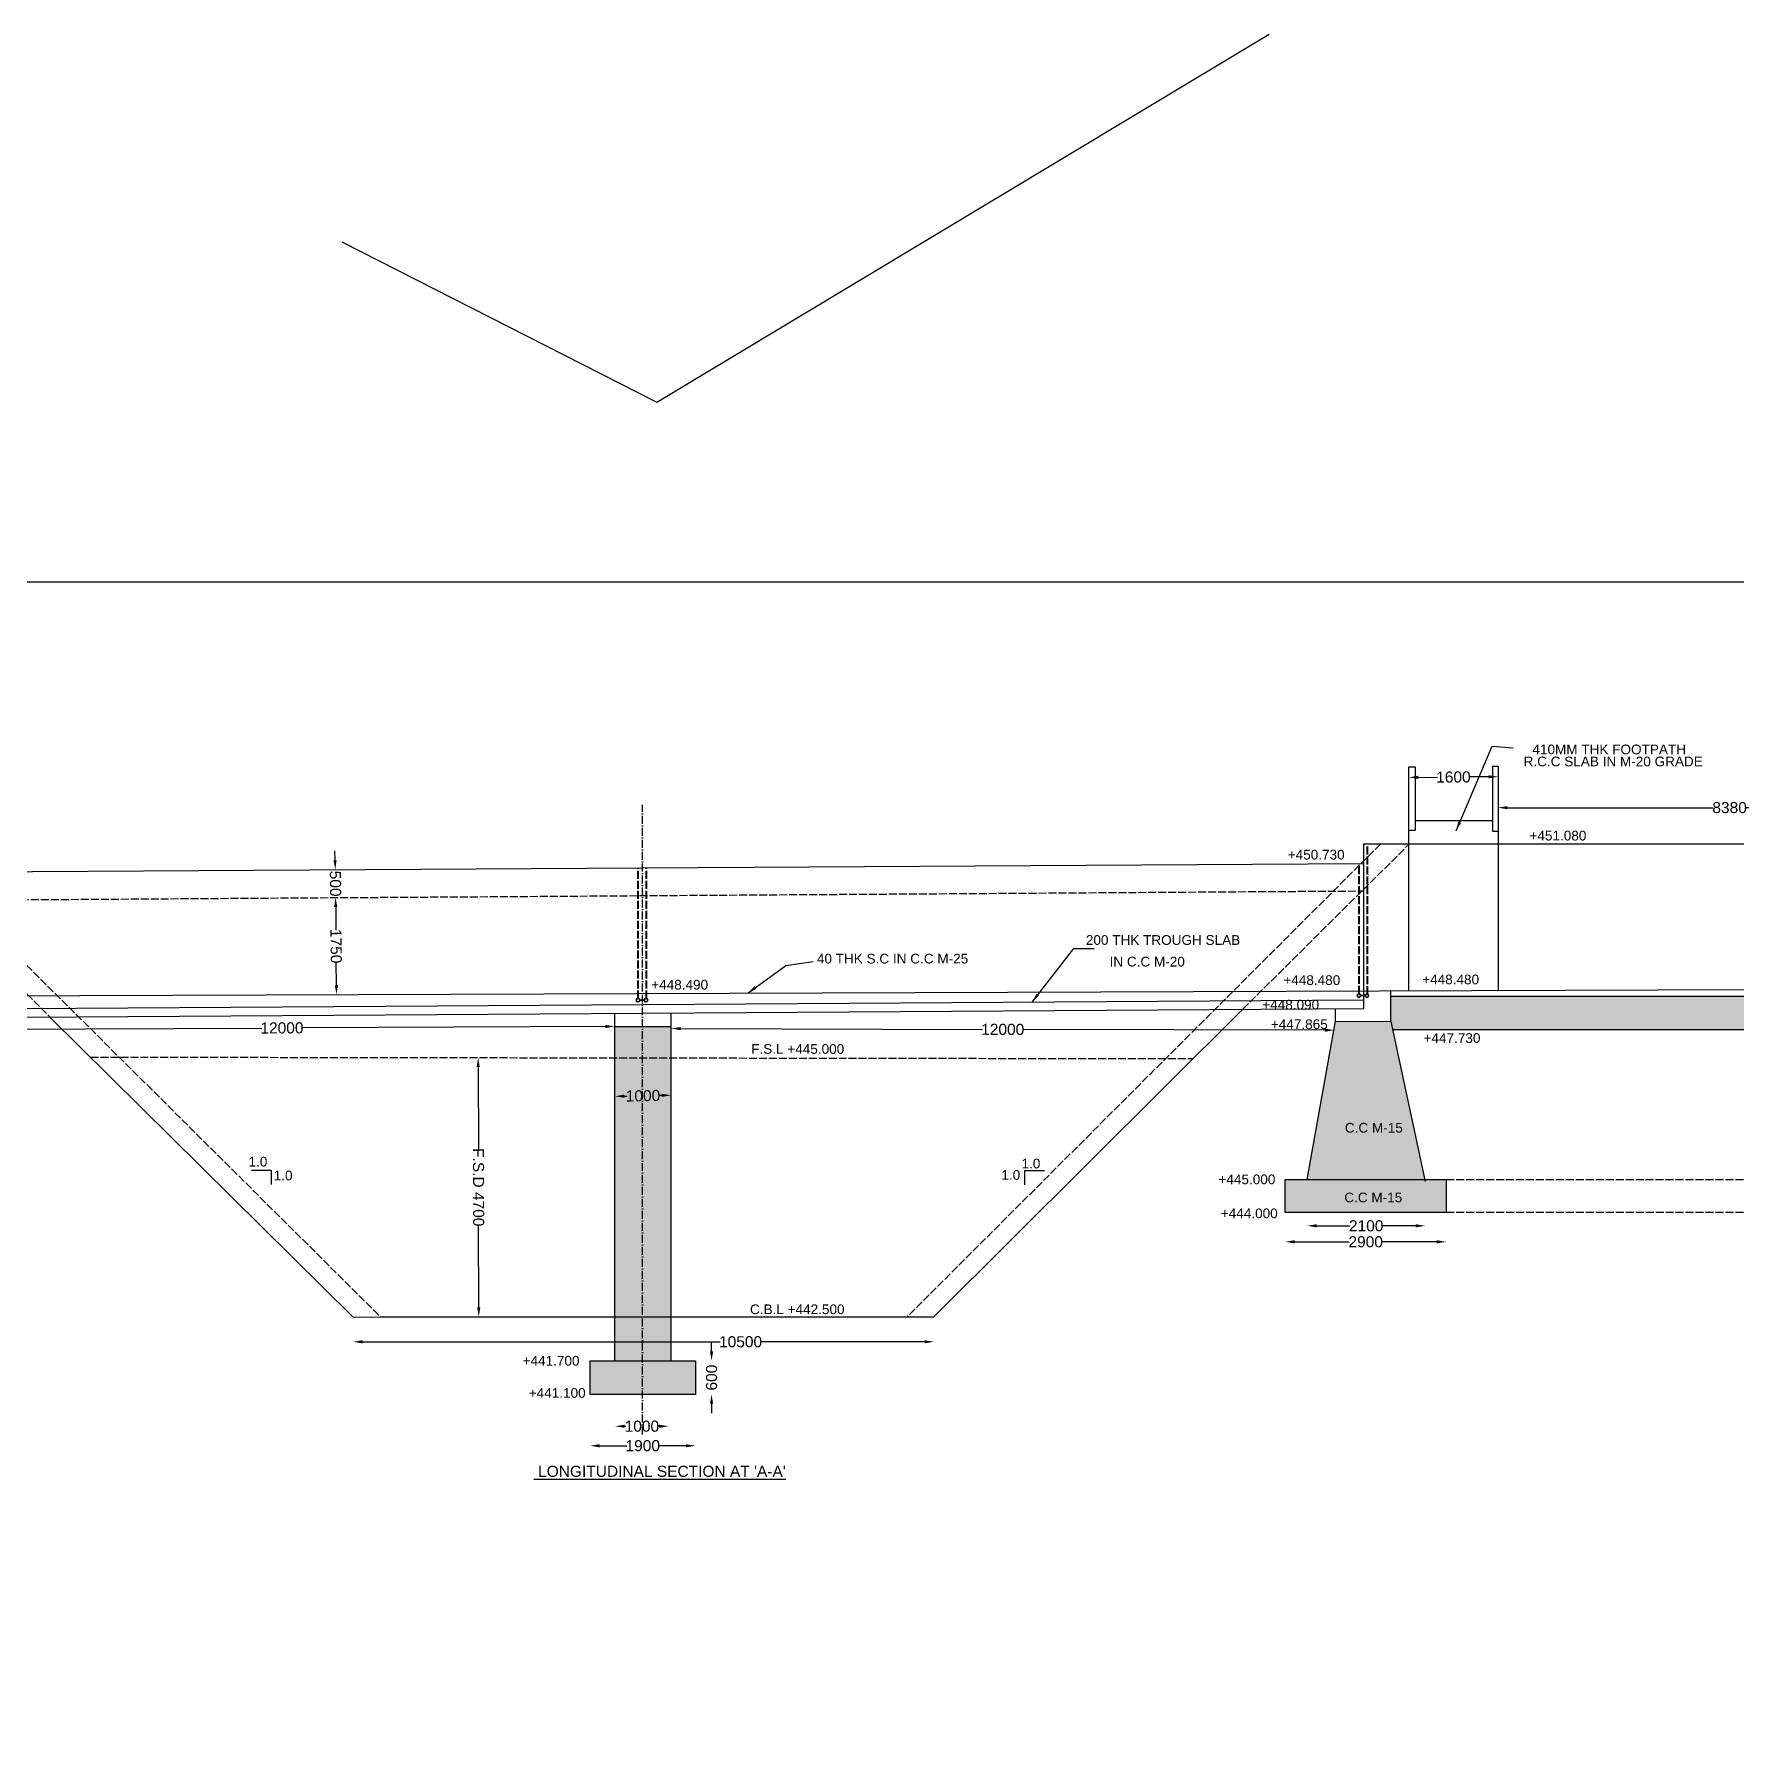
# Model space of a CAD drawing. Header units: millimetres. Extents: x 3753 to 102774, y 3437 to 71233.
# Drawn here: x 35837 to 66559, y 40430 to 71233 of the extents above; entities that cross this region are included whole.
import ezdxf

# ---------------------------------------------------------------- set-up
doc = ezdxf.new("R2010")
doc.units = ezdxf.units.MM
doc.header["$MEASUREMENT"] = 0
doc.linetypes.add('ACAD_ISO02W100', pattern=[15, 12, -3])
doc.linetypes.add('ACAD_ISO10W100', pattern=[18, 12, -3, 0, -3])
for name, color, linetype in [('DIM', 7, 'Continuous'), ('DWG', 7, 'Continuous'), ('TEXT', 7, 'Continuous')]:
    doc.layers.add(name, color=color, linetype=linetype)
doc.styles.get("Standard").update_dxf_attribs({"font": 'arial.ttf'})
doc.dimstyles.get("Standard").update_dxf_attribs({"dimtxt": 200, "dimasz": 170, "dimexe": 0.18, "dimexo": 0.0625, "dimgap": 0.09, "dimtad": 0, "dimdec": 0, "dimzin": 0, "dimdsep": 46, "dimtxsty": 'Standard', "dimcen": 0.09, "dimse1": 1, "dimse2": 1, "dimadec": 0, "dimazin": 0, "dimtfac": 1, "dimtdec": 0, "dimtofl": 0, "dimtmove": 0, "dimatfit": 3, "dimfxl": 1, "dimtolj": 1, "dimtzin": 0, "dimarcsym": 0})
pattern_1 = [(50, (0, 0), (179.31505, -15.68803), [18.75, -206.25]), (355, (0, 0), (-34.68783, 188.04803), [15, -165]), (100.4514, (14.94, -1.3), (144.62735, 172.3599), [15.93505, -175.28553]), (46.1842, (0, 50), (266.81026, -41.37975), [28.125, -309.375]), (96.6356, (22.23, 46.55), (233.6657, 243.5295), [23.9026, -262.92825]), (351.1842, (0, 50), (233.6655, 243.52965), [22.5, -247.5]), (21, (25, 37.5), (149.22676, -100.65472), [18.75, -206.25]), (326, (25, 37.5), (60.82883, 181.2875), [15, -165]), (71.4514, (37.44, 29.11), (210.05566, 80.63262), [15.93505, -175.28553]), (37.5, (0, 0), (3.039964, 83.223463), [0, -163, 0, -167.5, 0, -165.625]), (7.5, (0, 0), (65.76738, 98.60293), [0, -95.5, 0, -159.25, 0, -63.125]), (327.5, (-55.75, 0), (133.45561, -5.63872), [0, -62.5, 0, -195, 0, -258.75]), (317.5, (-80.75, 0), (145.79654, 25.02625), [0, -81.25, 0, -129.5, 0, -183.75])]

# ---------------------------------------------------------------- blocks, each defined once
blk = doc.blocks.new('*D14')
at = {"layer": 'Defpoints', "color": 0, "transparency": 16777216}
for p in [(41276, 55649), (41345, 55649), (41361, 53899)]:
    blk.add_point(p, dxfattribs=at)
at = {"layer": 'DIM', "color": 0, "lineweight": -2, "transparency": 16777216}
for p, q in [((41278, 55479), (41281, 55062)), ((41290, 54068), (41286, 54485))]:
    blk.add_line(p, q, dxfattribs=at)
at = {"layer": 'DIM', "color": 0, "transparency": 16777216}
for points in [[(41306, 55479), (41249, 55478), (41276, 55649)], [(41318, 54069), (41262, 54068), (41291, 53898)]]:
    blk.add_solid(points, dxfattribs=at)
at = {"layer": 'DIM', "color": 0, "transparency": 16777216, "insert": (41284, 54773), "char_height": 200, "attachment_point": 5, "rotation": 270.4997}
blk.add_mtext('\\A1;1750', dxfattribs=at)
blk = doc.blocks.new('*D15')
at = {"layer": 'Defpoints', "color": 0, "transparency": 16777216}
for p in [(41269, 56153), (41269, 56153), (41276, 55649)]:
    blk.add_point(p, dxfattribs=at)
at = {"layer": 'DIM', "color": 0, "lineweight": -2, "transparency": 16777216}
for p, q in [((41267, 56323), (41265, 56493)), ((41279, 55479), (41281, 55309))]:
    blk.add_line(p, q, dxfattribs=at)
at = {"layer": 'DIM', "color": 0, "transparency": 16777216}
for points in [[(41295, 56324), (41239, 56323), (41269, 56153)], [(41307, 55479), (41250, 55478), (41276, 55649)]]:
    blk.add_solid(points, dxfattribs=at)
at = {"layer": 'DIM', "color": 0, "transparency": 16777216, "insert": (41273, 55901), "char_height": 200, "attachment_point": 5, "rotation": 270.7891}
blk.add_mtext('\\A1;500', dxfattribs=at)
blk = doc.blocks.new('*D16')
at = {"layer": 'Defpoints', "color": 0, "transparency": 16777216}
for p in [(46315, 53324), (46315, 53323), (34302, 53268)]:
    blk.add_point(p, dxfattribs=at)
at = {"layer": 'DIM', "color": 0, "lineweight": -2, "transparency": 16777216}
for p, q in [((34472, 53270), (39942, 53295)), ((46145, 53323), (40675, 53298))]:
    blk.add_line(p, q, dxfattribs=at)
at = {"layer": 'DIM', "color": 0, "transparency": 16777216}
for points in [[(34472, 53298), (34472, 53242), (34302, 53269)], [(46145, 53351), (46145, 53295), (46315, 53324)]]:
    blk.add_solid(points, dxfattribs=at)
at = {"layer": 'DIM', "color": 0, "transparency": 16777216, "insert": (40308, 53296), "char_height": 200, "attachment_point": 5, "rotation": 0.2611}
blk.add_mtext('\\A1;12000', dxfattribs=at)
blk = doc.blocks.new('*D17')
at = {"layer": 'Defpoints', "color": 0, "transparency": 16777216}
for p in [(47331, 52083), (46315, 52020), (47332, 52041)]:
    blk.add_point(p, dxfattribs=at)
at = {"layer": 'DIM', "color": 0, "lineweight": -2, "transparency": 16777216}
for p, q in [((46484, 52065), (46534, 52067)), ((47161, 52079), (47111, 52078))]:
    blk.add_line(p, q, dxfattribs=at)
at = {"layer": 'DIM', "color": 0, "transparency": 16777216}
for points in [[(46483, 52094), (46485, 52037), (46314, 52062)], [(47160, 52108), (47162, 52051), (47331, 52083)]]:
    blk.add_solid(points, dxfattribs=at)
at = {"layer": 'DIM', "color": 0, "transparency": 16777216, "insert": (46822, 52072), "char_height": 200, "attachment_point": 5, "rotation": 1.1862}
blk.add_mtext('\\A1;1000', dxfattribs=at)
blk = doc.blocks.new('*D18')
at = {"layer": 'Defpoints', "color": 0, "transparency": 16777216}
for p in [(41593, 48079), (52072, 48079), (52072, 47632)]:
    blk.add_point(p, dxfattribs=at)
at = {"layer": 'DIM', "color": 0, "lineweight": -2, "transparency": 16777216}
for p, q in [((41763, 47632), (48217, 47632)), ((51902, 47632), (48950, 47632))]:
    blk.add_line(p, q, dxfattribs=at)
at = {"layer": 'DIM', "color": 0, "transparency": 16777216}
for points in [[(41763, 47661), (41763, 47604), (41593, 47632)], [(51902, 47661), (51902, 47604), (52072, 47632)]]:
    blk.add_solid(points, dxfattribs=at)
at = {"layer": 'DIM', "color": 0, "transparency": 16777216, "insert": (48583, 47632), "char_height": 200, "attachment_point": 5}
blk.add_mtext('\\A1;10500', dxfattribs=at)
blk = doc.blocks.new('*D19')
at = {"layer": 'Defpoints', "color": 0, "transparency": 16777216}
for p in [(47767, 47290), (48060, 47290), (47767, 46683)]:
    blk.add_point(p, dxfattribs=at)
at = {"layer": 'DIM', "color": 0, "lineweight": -2, "transparency": 16777216}
for p, q in [((48060, 47460), (48060, 47630)), ((48060, 46513), (48060, 46343))]:
    blk.add_line(p, q, dxfattribs=at)
at = {"layer": 'DIM', "color": 0, "transparency": 16777216}
for points in [[(48031, 47460), (48088, 47460), (48060, 47290)], [(48031, 46513), (48088, 46513), (48060, 46683)]]:
    blk.add_solid(points, dxfattribs=at)
at = {"layer": 'DIM', "color": 0, "transparency": 16777216, "insert": (48060, 46986), "char_height": 200, "attachment_point": 5, "rotation": 90}
blk.add_mtext('\\A1;600', dxfattribs=at)
blk = doc.blocks.new('*D20')
at = {"layer": 'Defpoints', "color": 0, "transparency": 16777216}
for p in [(45869, 46683), (47767, 46683), (47767, 45756)]:
    blk.add_point(p, dxfattribs=at)
at = {"layer": 'DIM', "color": 0, "lineweight": -2, "transparency": 16777216}
for p, q in [((46039, 45756), (46529, 45756)), ((47597, 45756), (47107, 45756))]:
    blk.add_line(p, q, dxfattribs=at)
at = {"layer": 'DIM', "color": 0, "transparency": 16777216}
for points in [[(46039, 45784), (46039, 45727), (45869, 45756)], [(47597, 45784), (47597, 45727), (47767, 45756)]]:
    blk.add_solid(points, dxfattribs=at)
at = {"layer": 'DIM', "color": 0, "transparency": 16777216, "insert": (46818, 45756), "char_height": 200, "attachment_point": 5}
blk.add_mtext('\\A1;1900', dxfattribs=at)
blk = doc.blocks.new('*D21')
at = {"layer": 'Defpoints', "color": 0, "transparency": 16777216}
for p in [(46321, 46141), (47282, 46141), (47282, 46108)]:
    blk.add_point(p, dxfattribs=at)
at = {"layer": 'DIM', "color": 0, "lineweight": -2, "transparency": 16777216}
for p, q in [((46491, 46108), (46513, 46108)), ((47112, 46108), (47090, 46108))]:
    blk.add_line(p, q, dxfattribs=at)
at = {"layer": 'DIM', "color": 0, "transparency": 16777216}
for points in [[(46491, 46136), (46491, 46080), (46321, 46108)], [(47112, 46136), (47112, 46080), (47282, 46108)]]:
    blk.add_solid(points, dxfattribs=at)
at = {"layer": 'DIM', "color": 0, "transparency": 16777216, "insert": (46802, 46108), "char_height": 200, "attachment_point": 5}
blk.add_mtext('\\A1;1000', dxfattribs=at)
blk = doc.blocks.new('*D24')
at = {"layer": 'Defpoints', "color": 0, "transparency": 16777216}
for p in [(47332, 53323), (59295, 53294), (59295, 53256)]:
    blk.add_point(p, dxfattribs=at)
at = {"layer": 'DIM', "color": 0, "lineweight": -2, "transparency": 16777216}
for p, q in [((47502, 53284), (52947, 53271)), ((59125, 53256), (53680, 53269))]:
    blk.add_line(p, q, dxfattribs=at)
at = {"layer": 'DIM', "color": 0, "transparency": 16777216}
for points in [[(47502, 53313), (47502, 53256), (47332, 53285)], [(59125, 53285), (59125, 53228), (59295, 53256)]]:
    blk.add_solid(points, dxfattribs=at)
at = {"layer": 'DIM', "color": 0, "transparency": 16777216, "insert": (53313, 53270), "char_height": 200, "attachment_point": 5, "rotation": 359.8608}
blk.add_mtext('\\A1;12000', dxfattribs=at)
blk = doc.blocks.new('*D25')
at = {"layer": 'Defpoints', "color": 0, "transparency": 16777216}
for p in [(58410, 49968), (61313, 49968), (61313, 49436)]:
    blk.add_point(p, dxfattribs=at)
at = {"layer": 'DIM', "color": 0, "lineweight": -2, "transparency": 16777216}
for p, q in [((58580, 49436), (59562, 49436)), ((61143, 49436), (60162, 49436))]:
    blk.add_line(p, q, dxfattribs=at)
at = {"layer": 'DIM', "color": 0, "transparency": 16777216}
for points in [[(58580, 49465), (58580, 49408), (58410, 49436)], [(61143, 49465), (61143, 49408), (61313, 49436)]]:
    blk.add_solid(points, dxfattribs=at)
at = {"layer": 'DIM', "color": 0, "transparency": 16777216, "insert": (59862, 49436), "char_height": 200, "attachment_point": 5}
blk.add_mtext('\\A1;2900', dxfattribs=at)
blk = doc.blocks.new('*D26')
at = {"layer": 'Defpoints', "color": 0, "transparency": 16777216}
for p in [(58807, 49735), (60934, 49735), (60934, 49725)]:
    blk.add_point(p, dxfattribs=at)
at = {"layer": 'DIM', "color": 0, "lineweight": -2, "transparency": 16777216}
for p, q in [((58977, 49725), (59570, 49725)), ((60764, 49725), (60171, 49725))]:
    blk.add_line(p, q, dxfattribs=at)
at = {"layer": 'DIM', "color": 0, "transparency": 16777216}
for points in [[(58977, 49754), (58977, 49697), (58807, 49725)], [(60764, 49754), (60764, 49697), (60934, 49725)]]:
    blk.add_solid(points, dxfattribs=at)
at = {"layer": 'DIM', "color": 0, "transparency": 16777216, "insert": (59871, 49725), "char_height": 200, "attachment_point": 5}
blk.add_mtext('\\A1;2100', dxfattribs=at)
blk = doc.blocks.new('*D27')
at = {"layer": 'Defpoints', "color": 0, "transparency": 16777216}
for p in [(60639, 58011), (62249, 58023), (62251, 57830)]:
    blk.add_point(p, dxfattribs=at)
at = {"layer": 'DIM', "color": 0, "lineweight": -2, "transparency": 16777216}
for p, q in [((60810, 57819), (61156, 57822)), ((62081, 57829), (61734, 57826))]:
    blk.add_line(p, q, dxfattribs=at)
at = {"layer": 'DIM', "color": 0, "transparency": 16777216}
for points in [[(60810, 57848), (60810, 57791), (60640, 57818)], [(62080, 57857), (62081, 57800), (62251, 57830)]]:
    blk.add_solid(points, dxfattribs=at)
at = {"layer": 'DIM', "color": 0, "transparency": 16777216, "insert": (61445, 57824), "char_height": 200, "attachment_point": 5, "rotation": 0.4242}
blk.add_mtext('\\A1;1600', dxfattribs=at)
blk = doc.blocks.new('*D28')
at = {"layer": 'Defpoints', "color": 0, "transparency": 16777216}
for p in [(62249, 57357), (70607, 57357), (70607, 57272)]:
    blk.add_point(p, dxfattribs=at)
at = {"layer": 'DIM', "color": 0, "lineweight": -2, "transparency": 16777216}
for p, q in [((62419, 57272), (66130, 57272)), ((70437, 57272), (66727, 57272))]:
    blk.add_line(p, q, dxfattribs=at)
at = {"layer": 'DIM', "color": 0, "transparency": 16777216}
for points in [[(62419, 57300), (62419, 57244), (62249, 57272)], [(70437, 57300), (70437, 57244), (70607, 57272)]]:
    blk.add_solid(points, dxfattribs=at)
at = {"layer": 'DIM', "color": 0, "transparency": 16777216, "insert": (66428, 57272), "char_height": 200, "attachment_point": 5}
blk.add_mtext('\\A1;8380', dxfattribs=at)
blk = doc.blocks.new('*D35')
at = {"layer": 'Defpoints', "color": 0, "transparency": 16777216}
for p in [(43836, 52761), (43848, 52761), (43848, 48082)]:
    blk.add_point(p, dxfattribs=at)
at = {"layer": 'DIM', "color": 0, "lineweight": -2, "transparency": 16777216}
for p, q in [((43848, 52591), (43852, 51110)), ((43859, 48252), (43855, 49733))]:
    blk.add_line(p, q, dxfattribs=at)
at = {"layer": 'DIM', "color": 0, "transparency": 16777216}
for points in [[(43877, 52591), (43820, 52591), (43848, 52761)], [(43887, 48252), (43831, 48252), (43859, 48082)]]:
    blk.add_solid(points, dxfattribs=at)
at = {"layer": 'DIM', "color": 0, "transparency": 16777216, "insert": (43854, 50421), "char_height": 200, "attachment_point": 5, "rotation": 270.1426}
blk.add_mtext('\\A1;F.S.D 4700', dxfattribs=at)

msp = doc.modelspace()

# ---------------------------------------------------------------- hatches: boundary and pattern name
at = {"layer": 'DWG'}
h = msp.add_hatch(dxfattribs=at)
h.set_pattern_fill('AR-CONC', color=256, scale=25, style=0)
h.set_pattern_definition(pattern_1)
h.paths.add_polyline_path([(70640.3, 53867.9), (60317.8, 53867.9), (60317.8, 53413.5), (60349.8, 53264.1), (69564.1, 53264.1), (70137.4, 51546.1), (70640.3, 51546.1)])
h = msp.add_hatch(dxfattribs=at)
h.set_pattern_fill('AR-CONC', color=256, scale=25, style=0)
h.set_pattern_definition(pattern_1)
h.paths.add_polyline_path([(46814.3, 53322.7), (46314.9, 53322.7), (46314.9, 47289.8), (46814.3, 47289.8)])
h.paths.add_polyline_path([(47331.8, 53322.7), (46814.3, 53322.7), (46814.3, 47289.8), (47331.8, 47289.8)])
h.paths.add_polyline_path([(46814.3, 47289.8), (45869.4, 47289.8), (45869.4, 46683.2), (46814.3, 46683.2)])
h.paths.add_polyline_path([(47767.1, 47289.8), (46814.3, 47289.8), (46814.3, 46683.2), (47767.1, 46683.2)])
h = msp.add_hatch(dxfattribs=at)
h.set_pattern_fill('AR-CONC', color=256, scale=25, style=0)
h.set_pattern_definition(pattern_1)
h.paths.add_polyline_path([(61313.4, 50563), (58410.2, 50563), (58410.2, 49968.1), (61313.4, 49968.1)])
h.paths.add_polyline_path([(60317.8, 53413.5), (59317.5, 53418.8), (58807.4, 50563), (60929.6, 50563)])

# ---------------------------------------------------------------- linework, layer by layer
msp.add_lwpolyline([(41389.5, 67482.3), (47073.7, 64589.1), (58120.5, 71232.8)])
msp.add_lwpolyline([(102774.3, 3436.9), (3752.7, 3436.9), (3752.7, 61348.2), (102774.3, 61348.2)], close=True)
for points in [[(60638.8, 53969.3), (60638.8, 58011.2), (60755.1, 58011.2), (60755.1, 56860.8), (60638.8, 56860.8)], [(62249.2, 56842.9), (62153.7, 56842.9), (62153.7, 58023.1), (62249.2, 58023.1), (62249.2, 56842.9), (62249.2, 53975.1)], [(60755.1, 57037.6), (62153.7, 57037.6)], [(33805.7, 53479.1), (59825.9, 53648.6), (59825.9, 56621.5), (76098.6, 56621.5), (80008.4, 54039.8)], [(33799.9, 56108.3), (59821.6, 56265)], [(33305, 53869.7), (83550.4, 54052.7)], [(60317.8, 53413.5), (60317.8, 53968.1)], [(33805.7, 53636.6), (59825.9, 53801.8)], [(36116.7, 53499.4), (41592.8, 48079.4), (42085.4, 48081.9), (52072.2, 48081.9), (57643.7, 53634.4)], [(59317.5, 53418.8), (59317.5, 53645.3)], [(60317.8, 53867.9), (70640.3, 53867.9), (70640.3, 51546.1), (70137.4, 51546.1), (69564.1, 53264.1), (60349.8, 53264.1)], [(46314.9, 47289.8), (46314.9, 53560.6)], [(46314.9, 53322.7), (47331.8, 53322.7)], [(47331.8, 47289.8), (47331.8, 53567.2)], [(58807.4, 50563), (59317.5, 53418.8), (60317.8, 53413.5), (60937.9, 50524.2)]]:
    msp.add_lwpolyline(points, dxfattribs=at)
at = {"layer": 'DWG', "linetype": 'ACAD_ISO10W100', "ltscale": 12}
msp.add_lwpolyline([(46814.3, 45960.7), (46814.3, 57325.3)], dxfattribs=at)
at = {"layer": 'DWG', "linetype": 'ACAD_ISO02W100', "ltscale": 12}
for points in [[(32779.6, 56843.5), (36121.8, 53494.2)], [(33272.1, 56843.5), (42085.4, 48081.9)], [(60134.9, 56621.5), (51587.5, 48081.9)], [(57643.7, 53634.4), (60653.8, 56621.5)], [(33799.9, 55599.8), (59821.6, 55769.9)], [(36852.9, 52770.7), (56749, 52742.7)], [(61313.4, 50563), (71538.3, 50563), (71538.3, 49968.7), (61313.4, 49968.1)]]:
    msp.add_lwpolyline(points, dxfattribs=at)
at = {"layer": 'DWG', "linetype": 'ACAD_ISO02W100', "lineweight": 40, "ltscale": 12}
for points in [[(59895.1, 53907.9), (59895.1, 56621.5)], [(46736, 53828), (46736, 56186.2)], [(46887.3, 53826.3), (46887.3, 56182.6)], [(59743.8, 53909.6), (59743.8, 56264.6)]]:
    msp.add_lwpolyline(points, dxfattribs=at)
at = {"layer": 'DWG', "lineweight": 35}
for points in [[(46762.7, 53798.4), (46845.6, 53798.4)], [(59770.5, 53879.9), (59853.4, 53879.9)]]:
    msp.add_lwpolyline(points, dxfattribs=at)
at = {"layer": 'DWG'}
for points in [[(58410.2, 50563), (61313.4, 50563), (61313.4, 49968.1), (58410.2, 49968.1)], [(45869.4, 47289.8), (47767.1, 47289.8), (47767.1, 46683.2), (45869.4, 46683.2)]]:
    msp.add_lwpolyline(points, close=True, dxfattribs=at)
at = {"layer": 'DWG', "lineweight": 35}
for centre in [(59739.7, 53879.1), (59884.2, 53879.1), (46731.9, 53797.5), (46876.4, 53797.5)]:
    msp.add_circle(centre, 30.8, dxfattribs=at)
at = {"layer": 'TEXT'}
for points in [[(39756, 50727.5), (40112.7, 50727.5), (40112.7, 50473.6)], [(54065.5, 50718), (53708.7, 50718), (53708.7, 50464.2)]]:
    msp.add_lwpolyline(points, dxfattribs=at)

# ---------------------------------------------------------------- texts
for s, height, p in [('410MM THK FOOTPATH', 175, (62870.1, 58235.8)), ('R.C.C SLAB IN M-20 GRADE', 175, (62711.1, 58018.9)), ('+451.080', 175, (62817.1, 56680.2)), ('+450.730', 175, (58455.6, 56336.4)), ('200 THK TROUGH SLAB', 175, (54813.1, 54796.2)), ('40 THK S.C IN C.C M-25', 175, (49959.9, 54459.7)), ('IN C.C M-20', 175, (55241, 54405.2)), ('+448.480', 175, (58376.8, 54072.1)), ('+448.480', 175, (60881.8, 54084)), ('+448.490', 175, (46971.1, 53989.4)), ('+448.090', 175, (57995.9, 53628.4)), ('+447.865', 175, (58151.1, 53275.9)), ('F.S.L +445.000', 175, (48774.6, 52829.5)), ('+447.730', 175, (60905.6, 53026.4)), ('C.C M-15', 175, (59486.1, 51407.6)), ('1.0', 175, (39704.7, 50795.5)), ('1.0', 175, (53651.6, 50761.4)), ('1.0', 175, (40159.6, 50546.1)), ('1.0', 175, (53289.1, 50555.5)), ('+445.000', 175, (57205.8, 50476.3)), ('C.C M-15', 175, (59475.6, 50149.4)), ('+444.000', 175, (57248.2, 49863.1)), ('C.B.L +442.500', 175, (48753.6, 48131.1)), ('+441.700', 175, (44650.6, 47202.2)), ('+441.100', 175, (44761, 46621.9)), ("%%U LONGITUDINAL SECTION AT 'A-A'", 200, (44852.1, 45194.6))]:
    msp.add_text(s, height=height, dxfattribs=at).set_placement(p)

# ---------------------------------------------------------------- dimensions: what is measured, and where the dimension line sits
at = {"layer": 'DIM'}
for p1, p2, distance, text, picture, middle in [((60638.8, 58011.2), (62249.2, 58023.1), -193.3, '1600', '*D27', (61445.4, 57823.9)), ((62249.2, 57357), (70607.1, 57357), -84.8, '8380', '*D28', (66428.1, 57272.1)), ((41276.2, 55648.5), (41269.2, 56153.3), 0, '500', '*D15', (41272.7, 55900.9)), ((34301.8, 53267.9), (46314.9, 53322.7), 1.2, '12000', '*D16', (40308.3, 53296.5)), ((47331.8, 53322.7), (59295.2, 53293.6), -37.8, '12000', '*D24', (53313.4, 53270.4)), ((43847.7, 48081.9), (43836, 52760.9), -11.8, 'F.S.D 4700', '*D35', (43853.7, 50421.4)), ((46314.9, 52019.9), (47331.8, 52040.9), 42.1, '1000', '*D17', (46822.5, 52072.5)), ((58410.2, 49968.1), (61313.4, 49968.1), -531.8, '2900', '*D25', (59861.8, 49436.3)), ((58806.9, 49735), (60934.1, 49735), -9.6, '2100', '*D26', (59870.5, 49725.4)), ((47767.1, 46683.2), (47767.1, 47289.8), -292.6, '600', '*D19', (48059.8, 46986.5)), ((46321.1, 46140.8), (47281.9, 46140.8), -32.6, '1000', '*D21', (46801.5, 46108.1))]:
    dim = msp.add_aligned_dim(p1=p1, p2=p2, distance=distance, text=text, dimstyle='Standard', dxfattribs=at)
    dim.commit()
    dim.dimension.update_dxf_attribs({"geometry": picture, "text_midpoint": middle})
dim = msp.add_aligned_dim(p1=(41360.5, 53899.1), p2=(41345.3, 55649.1), distance=69.1, dimstyle='Standard', dxfattribs=at)
dim.commit()
dim.dimension.update_dxf_attribs({"geometry": '*D14', "text_midpoint": (41283.8, 54773.5)})
for base, p1, p2, text, picture, middle in [((52072.2, 47632.3), (41592.8, 48079.4), (52072.2, 48079.4), '10500', '*D18', (48583.3, 47632.3)), ((47767.1, 45755.6), (45869.4, 46683.2), (47767.1, 46683.2), '1900', '*D20', (46818.3, 45755.6))]:
    dim = msp.add_linear_dim(base=base, p1=p1, p2=p2, angle=0, text=text, dimstyle='Standard', dxfattribs=at)
    dim.commit()
    dim.dimension.update_dxf_attribs({"geometry": picture, "text_midpoint": middle, "dimtype": 161})

# ---------------------------------------------------------------- leaders
at = {"layer": 'TEXT'}
for points in [[(61491.3, 56854.1), (62144.7, 58379.6), (62524.3, 58353.1)], [(53842.1, 53763.8), (54597.4, 54732.9), (54961.6, 54732.9)], [(48712.8, 53925.8), (49401.2, 54424.4), (49890.2, 54496.8)]]:
    msp.add_leader(points, dimstyle='Standard', override={"dimgap": 0.09, "dimtad": 0}, dxfattribs=at)

doc.saveas('drawing.dxf')
